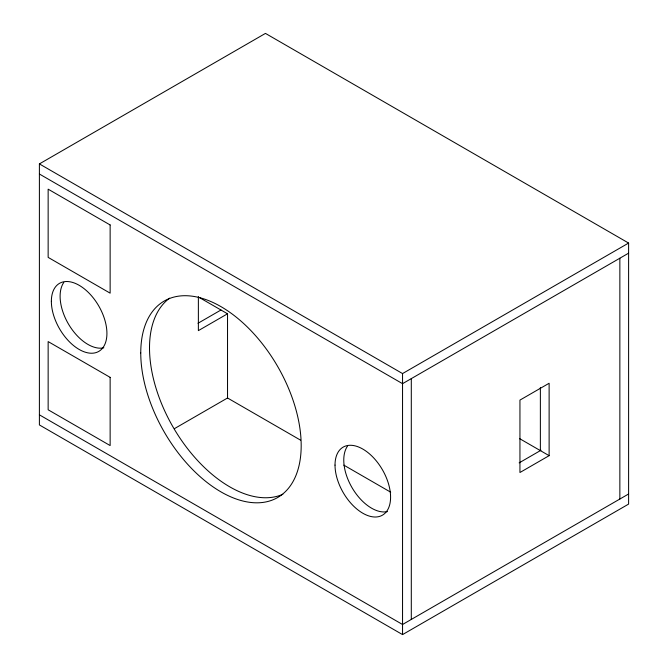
<?xml version="1.0" encoding="UTF-8"?>
<svg xmlns="http://www.w3.org/2000/svg" width="668" height="668" viewBox="0 0 668 668"><rect width="100%" height="100%" fill="white"/><g stroke="black" fill="none" stroke-linecap="round" stroke-linejoin="round"><path stroke-width="1" d="M39.395 163.911L265.455 33.4L628.605 243.06L628.605 504.09L402.545 634.6L39.395 424.94L39.395 163.911L402.545 373.571L628.605 243.06M197.995 323.27L220.974 310.002M227.537 398.454L227.537 313.793L198.371 330.635L198.371 296.492M174.431 428.656L227.537 397.994L300.542 440.145M628.605 253.164L402.545 383.674L39.395 174.014M519.153 462.866L540.988 450.257M549.121 455.668L519.946 472.51L519.946 400.099L549.121 383.257L549.121 455.668L519.579 438.617M628.605 493.986L402.545 624.496L39.395 414.836M199.281 297.477L227.537 313.793M343.811 465.128L390.68 492.182M619.854 258.215L619.854 499.038M540.37 387.515L540.37 450.616M411.296 378.622L411.296 619.445M402.545 373.571L402.545 634.6M282.856 494.27A113.435 65.497 60 0 1 173.004 426.952A113.435 65.497 60 0 1 169.639 298.153M103.824 347.803A39.295 22.687 60 0 1 69.121 325.132A39.295 22.687 60 0 1 63.827 282.389M387.482 511.571A39.295 22.687 60 0 1 352.779 488.901A39.295 22.687 60 0 1 347.494 446.157M110.136 224.957L48.146 189.169L48.146 257.38L110.136 293.16L110.136 224.957M110.136 377.362L48.146 341.582L48.146 409.785L110.136 445.564L110.136 377.362M140.756 352.946A113.435 65.497 60 0 0 261.079 502.628A113.435 65.497 60 0 0 261.079 342.2A113.435 65.497 60 0 0 140.756 352.946M335.019 465.103A39.295 22.687 60 0 0 376.694 516.948A39.295 22.687 60 0 0 376.694 461.379A39.295 22.687 60 0 0 335.019 465.103M51.361 301.326A39.295 22.687 60 0 0 93.036 353.172A39.295 22.687 60 0 0 93.036 297.611A39.295 22.687 60 0 0 51.361 301.326"/></g></svg>
